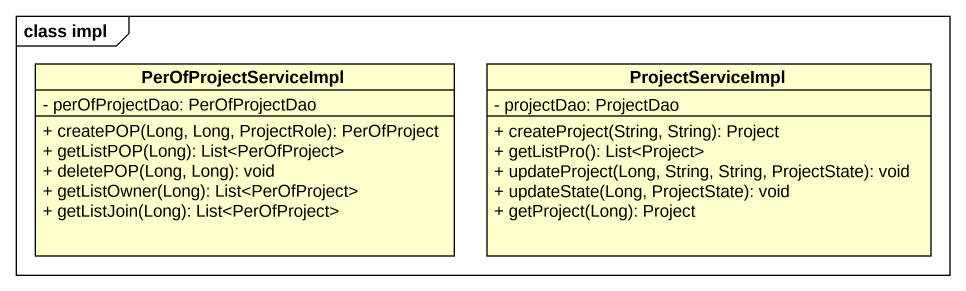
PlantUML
@startuml
mainframe class impl
hide circle
hide empty members
skinparam classAttributeIconSize 0
class PerOfProjectServiceImpl {
  - perOfProjectDao: PerOfProjectDao
  + createPOP(Long, Long, ProjectRole): PerOfProject
  + getListPOP(Long): List<PerOfProject>
  + deletePOP(Long, Long): void
  + getListOwner(Long): List<PerOfProject>
  + getListJoin(Long): List<PerOfProject>
}
class ProjectServiceImpl {
  - projectDao: ProjectDao
  + createProject(String, String): Project
  + getListPro(): List<Project>
  + updateProject(Long, String, String, ProjectState): void
  + updateState(Long, ProjectState): void
  + getProject(Long): Project
}
@enduml
